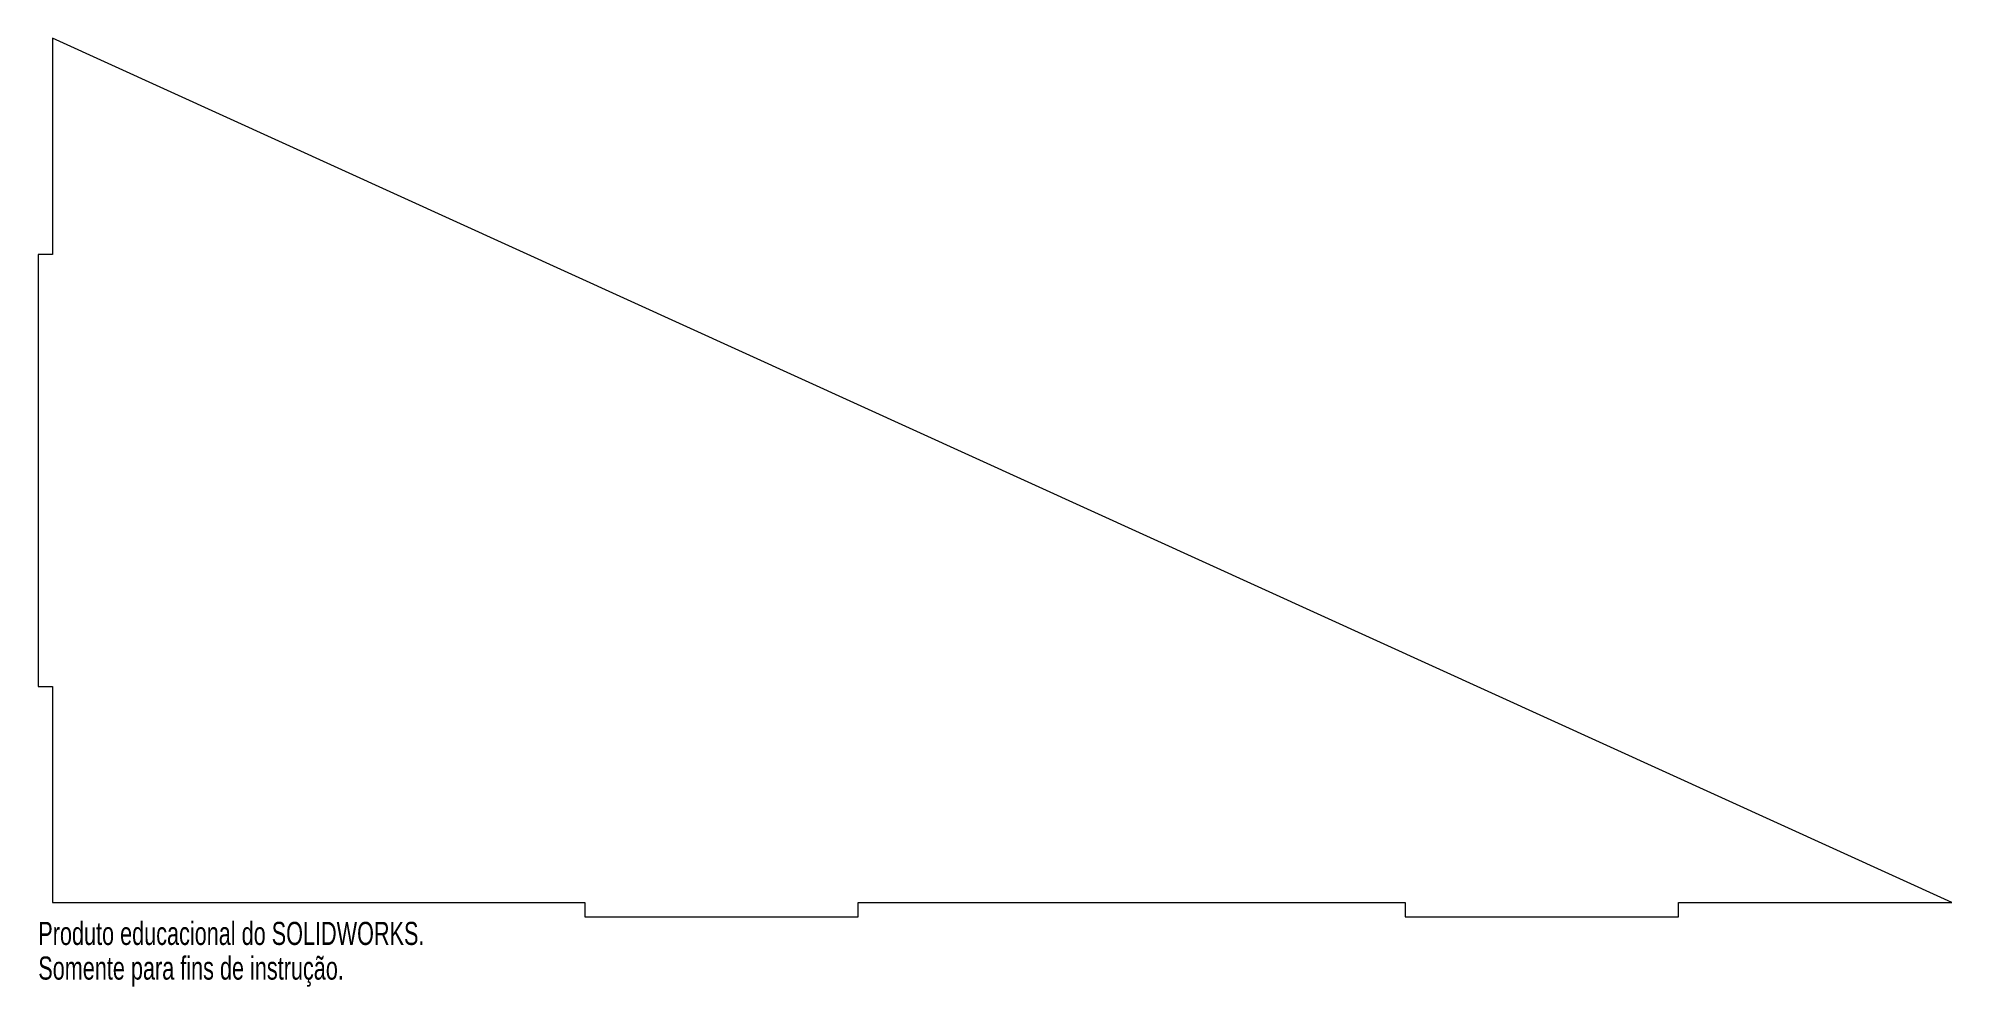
# Model space of a CAD drawing. Header units: millimetres. Extents: x -3 to 397, y -18 to 181.
import ezdxf

# ---------------------------------------------------------------- set-up
doc = ezdxf.new("R2010")
doc.units = ezdxf.units.MM
doc.styles.add('SLDTEXTSTYLE0', font='TXT', dxfattribs={"width": 0.7})

msp = doc.modelspace()

# ---------------------------------------------------------------- linework, layer by layer
at = {"color": 7, "linetype": 'Continuous', "lineweight": 15}
for p, q in [((0, 180.76), (0, 135.57)), ((397, 0), (0, 180.76)), ((-3, 135.57), (-3, 45.19)), ((0, 135.57), (-3, 135.57)), ((-3, 45.19), (0, 45.19)), ((0, 45.19), (0, 0)), ((0, 0), (111.29, 0)), ((111.29, 0), (111.29, -3)), ((168.43, 0), (282.71, 0)), ((168.43, -3), (168.43, 0)), ((282.71, 0), (282.71, -3)), ((339.86, 0), (397, 0)), ((339.86, -3), (339.86, 0)), ((111.29, -3), (168.43, -3)), ((282.71, -3), (339.86, -3))]:
    msp.add_line(p, q, dxfattribs=at)

# ---------------------------------------------------------------- texts
at = {"color": 7, "linetype": 'Continuous', "char_height": 4.8336, "attachment_point": 1, "style": 'SLDTEXTSTYLE0'}
for s, insert in [('Produto educacional do SOLIDWORKS.', (-3, -4.02)), ('Somente para fins de instrução.', (-3, -11.27))]:
    msp.add_mtext(s, dxfattribs=dict(at, insert=insert))

doc.saveas('drawing.dxf')
